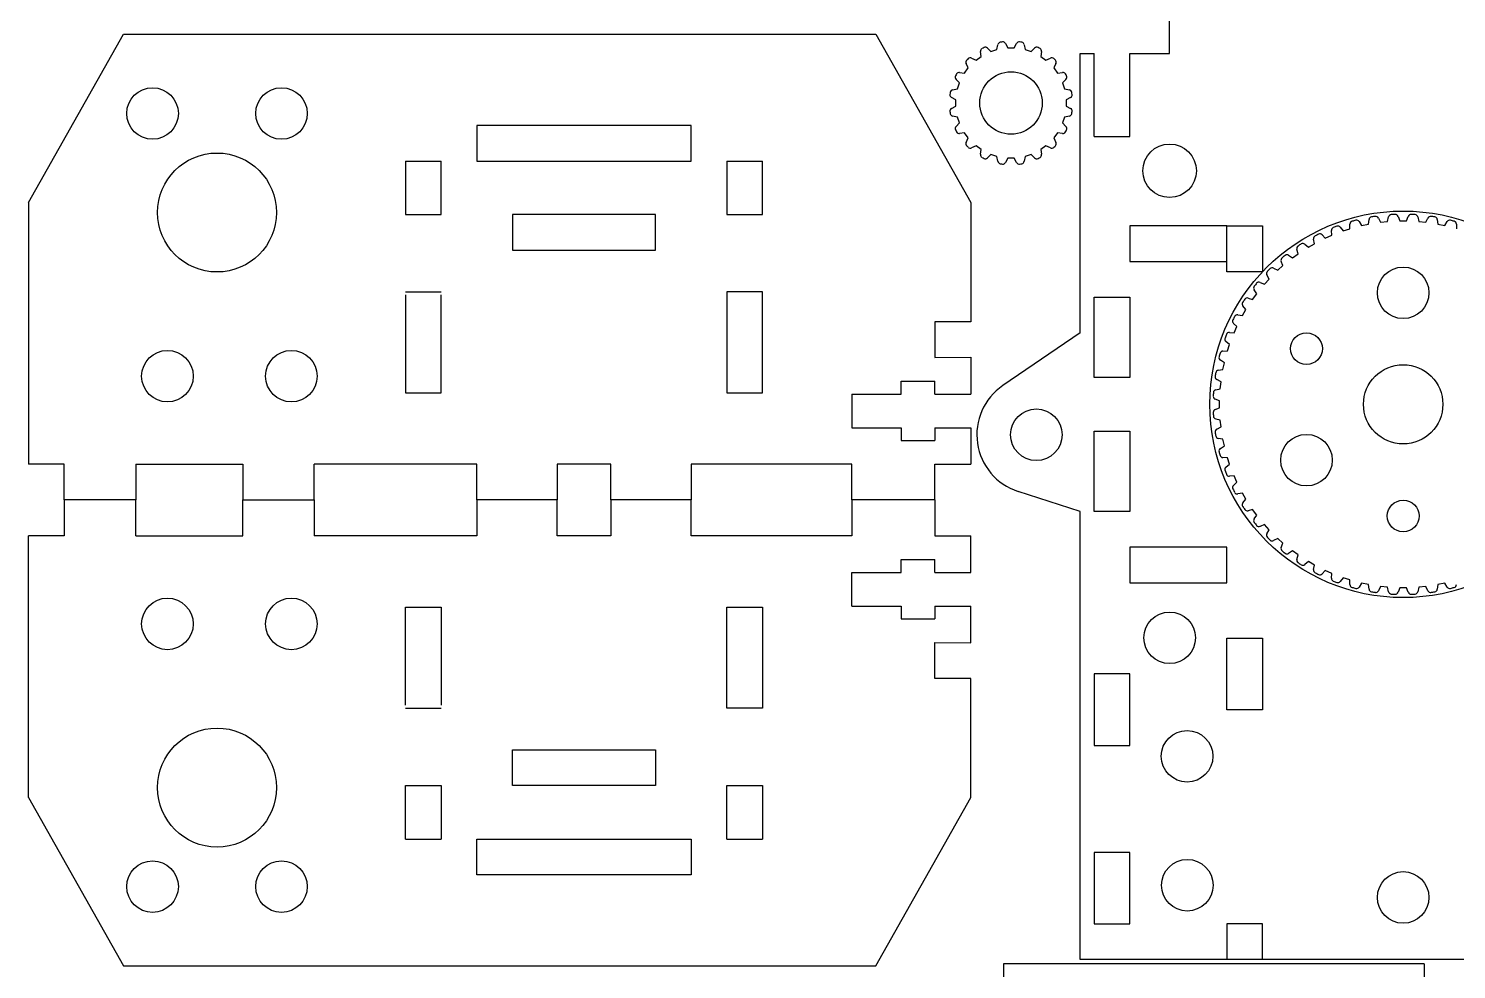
# Model space of a CAD drawing. Extents: x 0 to 9291, y 0 to 595.
# Drawn here: x 91.6 to 235.6, y 364.3 to 459.3 of the extents above; entities that cross this region are included whole.
import ezdxf

# ---------------------------------------------------------------- set-up
doc = ezdxf.new("R2010")
doc.units = 0
doc.layers.add('FINAL', color=8, linetype='CONTINUOUS')

msp = doc.modelspace()

# ---------------------------------------------------------------- linework, layer by layer
at = {"layer": 'FINAL', "linetype": 'CONTINUOUS'}
for p, q in [((206.63, 456.75), (206.63, 460.35)), ((91.57, 441.7), (101.13, 458.7)), ((101.13, 458.7), (177, 458.7)), ((177, 458.7), (186.57, 441.7)), ((187.11, 456.06), (187.62, 456.44)), ((187.62, 456.44), (187.55, 456.93)), ((188.25, 457.29), (188.61, 456.94)), ((188.61, 456.94), (189.22, 457.14)), ((189.22, 457.14), (189.31, 457.63)), ((190.08, 457.75), (190.32, 457.31)), ((190.32, 457.31), (190.95, 457.31)), ((190.95, 457.31), (191.19, 457.75)), ((191.97, 457.63), (192.05, 457.14)), ((192.05, 457.14), (192.66, 456.94)), ((192.66, 456.94), (193.02, 457.29)), ((193.72, 456.93), (193.65, 456.44)), ((193.65, 456.44), (194.16, 456.06)), ((197.61, 428.55), (197.61, 456.75)), ((197.61, 456.75), (199.03, 456.75)), ((199.03, 448.35), (199.03, 456.75)), ((202.63, 448.35), (202.63, 456.75)), ((202.63, 456.75), (206.63, 456.75)), ((185.95, 454.76), (186.32, 455.28)), ((186.32, 455.28), (186.1, 455.73)), ((186.66, 456.28), (187.11, 456.06)), ((194.16, 456.06), (194.61, 456.28)), ((195.17, 455.73), (194.95, 455.28)), ((194.95, 455.28), (195.32, 454.76)), ((185.44, 453.77), (185.1, 454.13)), ((185.25, 453.17), (185.44, 453.77)), ((185.45, 454.83), (185.95, 454.76)), ((195.32, 454.76), (195.82, 454.83)), ((196.17, 454.13), (195.83, 453.77)), ((195.83, 453.77), (196.02, 453.17)), ((185.07, 452.07), (184.63, 452.3)), ((184.75, 453.08), (185.25, 453.17)), ((196.02, 453.17), (196.52, 453.08)), ((196.64, 452.3), (196.2, 452.07)), ((184.63, 451.2), (185.07, 451.43)), ((185.07, 451.43), (185.07, 452.07)), ((196.2, 452.07), (196.2, 451.43)), ((196.2, 451.43), (196.64, 451.2)), ((158.37, 449.49), (136.77, 449.49)), ((136.77, 449.49), (136.77, 445.89)), ((158.37, 445.89), (158.37, 449.49)), ((185.25, 450.33), (184.75, 450.42)), ((185.1, 449.37), (185.44, 449.73)), ((185.44, 449.73), (185.25, 450.33)), ((196.02, 450.33), (195.83, 449.73)), ((195.83, 449.73), (196.17, 449.37)), ((196.52, 450.42), (196.02, 450.33)), ((185.95, 448.74), (185.45, 448.67)), ((186.32, 448.22), (185.95, 448.74)), ((186.1, 447.77), (186.32, 448.22)), ((195.32, 448.74), (194.95, 448.22)), ((194.95, 448.22), (195.17, 447.77)), ((195.82, 448.67), (195.32, 448.74)), ((199.03, 448.35), (202.63, 448.35)), ((187.11, 447.44), (186.66, 447.22)), ((187.62, 447.06), (187.11, 447.44)), ((187.55, 446.57), (187.62, 447.06)), ((188.61, 446.56), (188.25, 446.21)), ((189.22, 446.36), (188.61, 446.56)), ((189.31, 445.87), (189.22, 446.36)), ((192.05, 446.36), (191.97, 445.87)), ((192.66, 446.56), (192.05, 446.36)), ((193.02, 446.21), (192.66, 446.56)), ((194.16, 447.44), (193.65, 447.06)), ((193.65, 447.06), (193.72, 446.57)), ((194.61, 447.22), (194.16, 447.44)), ((129.57, 445.89), (129.57, 440.5)), ((129.57, 445.89), (133.17, 445.89)), ((133.17, 440.5), (133.17, 445.89)), ((136.77, 445.89), (158.37, 445.89)), ((161.97, 445.89), (165.57, 445.89)), ((161.97, 445.89), (161.97, 440.5)), ((165.57, 440.5), (165.57, 445.89)), ((190.32, 446.19), (190.08, 445.75)), ((190.95, 446.19), (190.32, 446.19)), ((191.19, 445.75), (190.95, 446.19)), ((91.57, 441.7), (91.57, 415.3)), ((186.57, 441.7), (186.57, 429.68)), ((129.57, 440.5), (133.17, 440.5)), ((154.77, 440.5), (140.37, 440.5)), ((140.37, 440.5), (140.37, 436.9)), ((154.77, 436.9), (154.77, 440.5)), ((161.97, 440.5), (165.57, 440.5)), ((212.39, 439.35), (202.63, 439.35)), ((202.63, 439.35), (202.63, 435.75)), ((212.39, 435.75), (212.39, 439.35)), ((212.39, 434.72), (212.39, 439.35)), ((212.39, 435.75), (212.39, 439.35)), ((212.39, 439.35), (215.99, 439.35)), ((215.99, 439.35), (215.99, 434.72)), ((223.84, 439.22), (224.13, 438.84)), ((224.79, 439.06), (224.81, 439.53)), ((225.74, 439.78), (225.99, 439.38)), ((225.99, 439.38), (226.67, 439.53)), ((226.67, 439.53), (226.74, 439.99)), ((227.69, 440.14), (227.9, 439.72)), ((227.9, 439.72), (228.59, 439.79)), ((228.59, 439.79), (228.71, 440.25)), ((229.67, 440.3), (229.83, 439.86)), ((229.83, 439.86), (230.53, 439.86)), ((230.53, 439.86), (230.69, 440.3)), ((231.65, 440.25), (231.77, 439.79)), ((231.77, 439.79), (232.46, 439.72)), ((232.46, 439.72), (232.67, 440.14)), ((233.62, 439.99), (233.69, 439.53)), ((233.69, 439.53), (234.37, 439.38)), ((234.37, 439.38), (234.62, 439.78)), ((235.55, 439.53), (235.57, 439.06)), ((221.23, 437.55), (221.15, 438.02)), ((222, 438.45), (222.33, 438.12)), ((222.33, 438.12), (222.97, 438.4)), ((222.97, 438.4), (222.94, 438.87)), ((224.13, 438.84), (224.79, 439.06)), ((140.37, 436.9), (154.77, 436.9)), ((218.63, 436.38), (219.02, 436.12)), ((219.02, 436.12), (219.58, 436.53)), ((219.58, 436.53), (219.45, 436.98)), ((220.26, 437.51), (220.62, 437.2)), ((220.62, 437.2), (221.23, 437.55)), ((202.63, 435.75), (212.39, 435.75)), ((217.12, 435.09), (217.53, 434.87)), ((217.53, 434.87), (218.05, 435.34)), ((218.05, 435.34), (217.88, 435.77)), ((215.99, 434.72), (212.39, 434.72)), ((215.75, 433.65), (216.19, 433.47)), ((216.19, 433.47), (216.66, 433.99)), ((216.66, 433.99), (216.44, 434.41)), ((129.57, 432.7), (133.17, 432.7)), ((129.57, 432.39), (129.57, 422.5)), ((133.17, 422.5), (133.17, 432.39)), ((161.97, 432.7), (161.97, 422.5)), ((165.57, 432.7), (161.97, 432.7)), ((165.57, 422.5), (165.57, 432.7)), ((199.03, 424.05), (199.03, 432.15)), ((199.03, 432.15), (202.63, 432.15)), ((202.63, 432.15), (202.63, 424.05)), ((214.55, 432.07), (215, 431.94)), ((215, 431.94), (215.41, 432.51)), ((215.41, 432.51), (215.15, 432.9)), ((213.97, 430.3), (214.32, 430.91)), ((214.32, 430.91), (214.02, 431.27)), ((182.97, 429.68), (182.97, 426.08)), ((186.57, 429.68), (182.97, 429.68)), ((213.41, 429.2), (213.07, 429.52)), ((213.13, 428.56), (213.41, 429.2)), ((213.51, 430.38), (213.97, 430.3)), ((197.61, 428.55), (189.81, 423.24)), ((212.68, 427.4), (212.31, 427.69)), ((212.66, 428.59), (213.13, 428.56)), ((212, 426.72), (212.47, 426.74)), ((212.47, 426.74), (212.68, 427.4)), ((182.97, 426.08), (186.57, 426.1)), ((186.57, 426.1), (186.57, 422.39)), ((211.53, 424.79), (212, 424.85)), ((212.15, 425.54), (211.75, 425.79)), ((212, 424.85), (212.15, 425.54)), ((179.57, 423.69), (182.97, 423.69)), ((179.57, 422.39), (179.57, 423.69)), ((182.97, 422.39), (182.97, 423.69)), ((202.63, 424.05), (199.03, 424.05)), ((211.81, 423.63), (211.38, 423.84)), ((211.73, 422.93), (211.81, 423.63)), ((129.57, 422.5), (133.17, 422.5)), ((161.97, 422.5), (165.57, 422.5)), ((174.57, 422.39), (179.57, 422.39)), ((174.57, 422.39), (174.57, 418.99)), ((182.97, 422.39), (186.57, 422.39)), ((211.28, 422.82), (211.73, 422.93)), ((211.67, 421.7), (211.23, 421.86)), ((211.23, 420.84), (211.67, 421)), ((211.67, 421), (211.67, 421.7)), ((211.73, 419.76), (211.28, 419.87)), ((211.38, 418.86), (211.81, 419.07)), ((211.81, 419.07), (211.73, 419.76)), ((174.57, 418.99), (179.57, 418.99)), ((179.57, 418.99), (179.57, 417.69)), ((179.57, 417.69), (182.97, 417.69)), ((182.97, 418.99), (186.57, 418.99)), ((182.97, 418.99), (182.97, 417.69)), ((186.57, 418.99), (186.57, 415.3)), ((199.03, 410.55), (199.03, 418.64)), ((199.03, 418.64), (202.63, 418.64)), ((202.63, 418.64), (202.63, 410.55)), ((212, 417.84), (211.53, 417.91)), ((212.15, 417.16), (212, 417.84)), ((211.75, 416.91), (212.15, 417.16)), ((95.17, 415.3), (91.57, 415.3)), ((95.17, 411.7), (95.17, 415.3)), ((102.37, 415.3), (113.17, 415.3)), ((102.37, 415.3), (102.37, 411.7)), ((113.17, 415.3), (113.17, 411.7)), ((136.77, 415.3), (120.37, 415.3)), ((120.37, 411.7), (120.37, 415.3)), ((136.77, 411.7), (136.77, 415.3)), ((150.27, 415.3), (144.86, 415.3)), ((144.86, 415.3), (144.86, 411.7)), ((150.27, 411.7), (150.27, 415.3)), ((174.57, 415.3), (158.37, 415.3)), ((158.37, 415.3), (158.37, 411.7)), ((174.57, 411.7), (174.57, 415.3)), ((182.97, 415.3), (186.57, 415.3)), ((182.97, 411.7), (182.97, 415.3)), ((212.47, 415.96), (212, 415.98)), ((212.31, 415.01), (212.68, 415.3)), ((212.68, 415.3), (212.47, 415.96)), ((213.13, 414.14), (212.66, 414.1)), ((213.07, 413.17), (213.41, 413.5)), ((213.41, 413.5), (213.13, 414.14)), ((197.61, 410.55), (191.35, 412.57)), ((213.97, 412.39), (213.51, 412.31)), ((214.32, 411.79), (213.97, 412.39)), ((102.37, 411.7), (95.17, 411.7)), ((102.37, 411.7), (95.17, 411.7)), ((95.17, 411.7), (95.17, 408.1)), ((102.37, 408.1), (102.37, 411.7)), ((113.17, 411.7), (120.37, 411.7)), ((113.17, 411.7), (120.37, 411.7)), ((113.17, 408.1), (113.17, 411.7)), ((120.37, 411.7), (120.37, 408.1)), ((144.86, 411.7), (136.77, 411.7)), ((144.86, 411.7), (136.77, 411.7)), ((136.77, 411.7), (136.77, 408.1)), ((144.86, 408.1), (144.86, 411.7)), ((158.37, 411.7), (150.27, 411.7)), ((158.37, 411.7), (150.27, 411.7)), ((150.27, 411.7), (150.27, 408.1)), ((158.37, 408.1), (158.37, 411.7)), ((182.97, 411.7), (174.57, 411.7)), ((182.97, 411.7), (174.57, 411.7)), ((174.57, 411.7), (174.57, 408.1)), ((182.97, 411.7), (182.97, 408.1)), ((197.61, 365.35), (197.61, 410.55)), ((202.63, 410.55), (199.03, 410.55)), ((214.02, 411.43), (214.32, 411.79)), ((215, 410.75), (214.55, 410.62)), ((215.41, 410.18), (215, 410.75)), ((215.15, 409.79), (215.41, 410.18)), ((216.19, 409.22), (215.75, 409.04)), ((216.66, 408.7), (216.19, 409.22)), ((91.57, 381.7), (91.57, 408.1)), ((95.17, 408.1), (91.57, 408.1)), ((102.37, 408.1), (113.17, 408.1)), ((136.77, 408.1), (120.37, 408.1)), ((150.27, 408.1), (144.86, 408.1)), ((174.57, 408.1), (158.37, 408.1)), ((182.97, 408.1), (186.57, 408.1)), ((186.57, 404.4), (186.57, 408.1)), ((216.44, 408.29), (216.66, 408.7)), ((217.53, 407.83), (217.12, 407.6)), ((218.05, 407.36), (217.53, 407.83)), ((202.63, 406.95), (202.63, 403.35)), ((212.39, 406.95), (202.63, 406.95)), ((212.39, 403.35), (212.39, 406.95)), ((217.88, 406.92), (218.05, 407.36)), ((219.02, 406.58), (218.63, 406.31)), ((219.58, 406.17), (219.02, 406.58)), ((219.45, 405.71), (219.58, 406.17)), ((179.57, 404.4), (179.57, 405.7)), ((179.57, 405.7), (182.97, 405.7)), ((182.97, 404.4), (182.97, 405.7)), ((220.62, 405.49), (220.26, 405.19)), ((221.23, 405.14), (220.62, 405.49)), ((221.15, 404.68), (221.23, 405.14)), ((174.57, 401), (174.57, 404.4)), ((174.57, 404.4), (179.57, 404.4)), ((182.97, 404.4), (186.57, 404.4)), ((202.63, 403.35), (212.39, 403.35)), ((222.33, 404.58), (222, 404.24)), ((222.97, 404.3), (222.33, 404.58)), ((222.94, 403.83), (222.97, 404.3)), ((224.13, 403.85), (223.84, 403.48)), ((224.79, 403.64), (224.13, 403.85)), ((224.81, 403.16), (224.79, 403.64)), ((225.99, 403.31), (225.74, 402.91)), ((226.67, 403.17), (225.99, 403.31)), ((226.74, 402.7), (226.67, 403.17)), ((233.69, 403.17), (233.62, 402.7)), ((234.37, 403.31), (233.69, 403.17)), ((234.62, 402.91), (234.37, 403.31)), ((227.9, 402.98), (227.69, 402.55)), ((228.59, 402.9), (227.9, 402.98)), ((228.71, 402.44), (228.59, 402.9)), ((229.83, 402.84), (229.67, 402.39)), ((230.53, 402.84), (229.83, 402.84)), ((230.69, 402.39), (230.53, 402.84)), ((231.77, 402.9), (231.65, 402.44)), ((232.46, 402.98), (231.77, 402.9)), ((232.67, 402.55), (232.46, 402.98)), ((129.57, 391), (129.57, 400.9)), ((129.57, 400.9), (133.17, 400.9)), ((133.17, 400.9), (133.17, 391)), ((161.97, 390.69), (161.97, 400.9)), ((161.97, 400.9), (165.57, 400.9)), ((165.57, 400.9), (165.57, 390.69)), ((174.57, 401), (179.57, 401)), ((179.57, 401), (179.57, 399.7)), ((182.97, 401), (186.57, 401)), ((182.97, 401), (182.97, 399.7)), ((186.57, 397.3), (186.57, 401)), ((179.57, 399.7), (182.97, 399.7)), ((212.39, 390.55), (212.39, 397.75)), ((212.39, 397.75), (215.99, 397.75)), ((215.99, 397.75), (215.99, 390.55)), ((182.97, 397.31), (186.57, 397.3)), ((182.97, 393.71), (182.97, 397.31)), ((186.57, 393.71), (182.97, 393.71)), ((186.57, 381.7), (186.57, 393.71)), ((199.03, 394.15), (199.03, 386.95)), ((202.63, 394.15), (199.03, 394.15)), ((202.63, 386.95), (202.63, 394.15)), ((129.57, 390.69), (133.17, 390.69)), ((165.57, 390.69), (161.97, 390.69)), ((215.99, 390.55), (212.39, 390.55)), ((140.37, 386.49), (154.77, 386.49)), ((140.37, 382.89), (140.37, 386.49)), ((154.77, 386.49), (154.77, 382.89)), ((199.03, 386.95), (202.63, 386.95)), ((91.57, 381.7), (101.13, 364.7)), ((129.57, 377.5), (129.57, 382.89)), ((129.57, 382.89), (133.17, 382.89)), ((133.17, 382.89), (133.17, 377.5)), ((154.77, 382.89), (140.37, 382.89)), ((161.97, 377.5), (161.97, 382.89)), ((161.97, 382.89), (165.57, 382.89)), ((165.57, 382.89), (165.57, 377.5)), ((177, 364.7), (186.57, 381.7)), ((129.57, 377.5), (133.17, 377.5)), ((136.77, 377.5), (158.37, 377.5)), ((136.77, 373.9), (136.77, 377.5)), ((158.37, 377.5), (158.37, 373.9)), ((161.97, 377.5), (165.57, 377.5)), ((202.63, 376.15), (199.03, 376.15)), ((199.03, 376.15), (199.03, 368.95)), ((202.63, 368.95), (202.63, 376.15)), ((158.37, 373.9), (136.77, 373.9)), ((199.03, 368.95), (202.63, 368.95)), ((212.39, 368.95), (212.39, 365.35)), ((215.99, 368.95), (212.39, 368.95)), ((215.99, 365.35), (215.99, 368.95)), ((101.13, 364.7), (177, 364.7)), ((189.88, 364.9), (189.88, 320.4)), ((232.28, 364.9), (189.88, 364.9)), ((262.76, 365.35), (197.61, 365.35)), ((232.28, 364.9), (232.28, 361.3))]:
    msp.add_line(p, q, dxfattribs=at)
for centre, radius in [((190.64, 451.75), 3.15), ((104.07, 450.69), 2.6), ((117.07, 450.69), 2.6), ((110.57, 440.7), 6), ((206.63, 444.91), 2.7), ((230.18, 421.35), 19.5), ((230.18, 432.6), 2.6), ((220.43, 426.97), 1.6), ((105.57, 424.19), 2.6), ((118.07, 424.19), 2.6), ((230.18, 421.35), 4), ((193.19, 418.28), 2.6), ((220.43, 415.72), 2.6), ((230.18, 410.09), 1.6), ((105.57, 399.2), 2.6), ((118.07, 399.2), 2.6), ((206.63, 397.8), 2.6), ((110.57, 382.69), 6), ((208.39, 385.85), 2.6), ((104.07, 372.7), 2.6), ((117.07, 372.7), 2.6), ((208.41, 372.84), 2.6), ((230.18, 371.61), 2.6)]:
    msp.add_circle(centre, radius, dxfattribs=at)
for centre, radius, start, end in [((189.61, 457.58), 0.305, 100.0227, 170), ((190.64, 451.75), 6.22, 97.9773, 100.0227), ((189.81, 457.61), 0.305, 28, 97.9773), ((191.46, 457.61), 0.305, 82.0227, 152), ((190.64, 451.75), 6.22, 79.9773, 82.0227), ((191.67, 457.58), 0.305, 10, 79.9773), ((187.85, 456.97), 0.305, 118.0227, 188), ((190.64, 451.75), 6.22, 115.9773, 118.0227), ((188.04, 457.07), 0.305, 46, 115.9773), ((193.23, 457.07), 0.305, 64.0227, 134), ((190.64, 451.75), 6.22, 61.9773, 64.0227), ((193.42, 456.97), 0.305, 352, 61.9773), ((186.38, 455.86), 0.305, 136.0227, 206), ((190.64, 451.75), 6.22, 133.9773, 136.0227), ((186.53, 456.01), 0.305, 64, 133.9773), ((194.74, 456.01), 0.305, 46.0227, 116), ((190.64, 451.75), 6.22, 43.9773, 46.0227), ((194.89, 455.86), 0.305, 334, 43.9773), ((185.31, 454.34), 0.305, 154.0227, 224), ((190.64, 451.75), 6.22, 151.9773, 154.0227), ((185.41, 454.53), 0.305, 82, 151.9773), ((195.86, 454.53), 0.305, 28.0227, 98), ((190.64, 451.75), 6.22, 25.9773, 28.0227), ((195.96, 454.34), 0.305, 316, 25.9773), ((190.64, 451.75), 6.22, 169.9773, 172.0227), ((184.77, 452.57), 0.305, 172.0227, 242), ((184.81, 452.78), 0.305, 100, 169.9773), ((196.46, 452.78), 0.305, 10.0227, 80), ((196.5, 452.57), 0.305, 298, 7.9773), ((190.64, 451.75), 6.22, 7.9773, 10.0227), ((184.77, 450.93), 0.305, 118, 187.9773), ((190.64, 451.75), 6.22, 187.9773, 190.0227), ((196.5, 450.93), 0.305, 352.0227, 62), ((190.64, 451.75), 6.22, 349.9773, 352.0227), ((184.81, 450.72), 0.305, 190.0227, 260), ((185.31, 449.16), 0.305, 136, 205.9773), ((195.96, 449.16), 0.305, 334.0227, 44), ((196.46, 450.72), 0.305, 280, 349.9773), ((190.64, 451.75), 6.22, 205.9773, 208.0227), ((185.41, 448.97), 0.305, 208.0227, 278), ((195.86, 448.97), 0.305, 262, 331.9773), ((190.64, 451.75), 6.22, 331.9773, 334.0227), ((186.38, 447.64), 0.305, 154, 223.9773), ((190.64, 451.75), 6.22, 223.9773, 226.0227), ((186.53, 447.49), 0.305, 226.0227, 296), ((187.85, 446.53), 0.305, 172, 241.9773), ((193.42, 446.53), 0.305, 298.0227, 8), ((194.74, 447.49), 0.305, 244, 313.9773), ((190.64, 451.75), 6.22, 313.9773, 316.0227), ((194.89, 447.64), 0.305, 316.0227, 26), ((190.64, 451.75), 6.22, 241.9773, 244.0227), ((188.04, 446.43), 0.305, 244.0227, 314), ((189.61, 445.92), 0.305, 190, 259.9773), ((190.64, 451.75), 6.22, 259.9773, 262.0227), ((189.81, 445.89), 0.305, 262.0227, 332), ((191.46, 445.89), 0.305, 208, 277.9773), ((190.64, 451.75), 6.22, 277.9773, 280.0227), ((191.67, 445.92), 0.305, 280.0227, 350), ((193.23, 446.43), 0.305, 226, 295.9773), ((190.64, 451.75), 6.22, 295.9773, 298.0227), ((223.24, 438.89), 0.305, 111.5791, 184), ((230.18, 421.35), 19.17, 110.4209, 111.5791), ((223.6, 439.03), 0.305, 38, 110.4209), ((225.11, 439.52), 0.305, 105.5791, 178), ((230.18, 421.35), 19.17, 104.4209, 105.5791), ((225.48, 439.62), 0.305, 32, 104.4209), ((227.04, 439.95), 0.305, 99.5791, 172), ((230.18, 421.35), 19.17, 98.4209, 99.5791), ((227.42, 440.01), 0.305, 26, 98.4209), ((229, 440.18), 0.305, 93.5791, 166), ((230.18, 421.35), 19.17, 92.4209, 93.5791), ((229.38, 440.2), 0.305, 20, 92.4209), ((230.98, 440.2), 0.305, 87.5791, 160), ((230.18, 421.35), 19.17, 86.4209, 87.5791), ((231.36, 440.18), 0.305, 14, 86.4209), ((232.94, 440.01), 0.305, 81.5791, 154), ((230.18, 421.35), 19.17, 80.4209, 81.5791), ((233.32, 439.95), 0.305, 8, 80.4209), ((234.88, 439.62), 0.305, 75.5791, 148), ((230.18, 421.35), 19.17, 74.4209, 75.5791), ((235.25, 439.52), 0.305, 2, 74.4209), ((221.45, 438.07), 0.305, 117.5791, 190), ((230.18, 421.35), 19.17, 116.4209, 117.5791), ((221.78, 438.24), 0.305, 44, 116.4209), ((230.18, 421.35), 19.17, 128.4209, 129.5791), ((218.46, 436.13), 0.305, 56, 128.4209), ((219.75, 437.07), 0.305, 123.5791, 196), ((230.18, 421.35), 19.17, 122.4209, 123.5791), ((220.06, 437.27), 0.305, 50, 122.4209), ((230.18, 421.35), 19.17, 134.4209, 135.5791), ((216.97, 434.82), 0.305, 62, 134.4209), ((218.16, 435.89), 0.305, 129.5791, 202), ((230.18, 421.35), 19.17, 140.4209, 141.5791), ((215.64, 433.37), 0.305, 68, 140.4209), ((216.71, 434.55), 0.305, 135.5791, 208), ((214.46, 431.78), 0.305, 74, 146.4209), ((215.4, 433.07), 0.305, 141.5791, 214), ((214.25, 431.46), 0.305, 147.5791, 220), ((230.18, 421.35), 19.17, 146.4209, 147.5791), ((213.28, 429.74), 0.305, 153.5791, 226), ((230.18, 421.35), 19.17, 152.4209, 153.5791), ((213.46, 430.08), 0.305, 80, 152.4209), ((212.5, 427.93), 0.305, 159.5791, 232), ((230.18, 421.35), 19.17, 158.4209, 159.5791), ((212.64, 428.29), 0.305, 86, 158.4209), ((230.18, 421.35), 19.17, 164.4209, 165.5791), ((212.01, 426.41), 0.305, 92, 164.4209), ((211.58, 424.49), 0.305, 98, 170.4209), ((211.91, 426.05), 0.305, 165.5791, 238), ((211.52, 424.11), 0.305, 171.5791, 244), ((230.18, 421.35), 19.17, 170.4209, 171.5791), ((193.19, 418.28), 6, 124.2822, 252.1636), ((230.18, 421.35), 19.17, 176.4209, 177.5791), ((211.33, 422.14), 0.305, 177.5791, 250), ((211.35, 422.53), 0.305, 104, 176.4209), ((211.33, 420.55), 0.305, 110, 182.4209), ((230.18, 421.35), 19.17, 182.4209, 183.5791), ((211.35, 420.17), 0.305, 183.5791, 256), ((211.52, 418.58), 0.305, 116, 188.4209), ((230.18, 421.35), 19.17, 188.4209, 189.5791), ((211.58, 418.21), 0.305, 189.5791, 262), ((211.91, 416.65), 0.305, 122, 194.4209), ((230.18, 421.35), 19.17, 194.4209, 195.5791), ((212.01, 416.28), 0.305, 195.5791, 268), ((212.5, 414.76), 0.305, 128, 200.4209), ((230.18, 421.35), 19.17, 200.4209, 201.5791), ((212.64, 414.41), 0.305, 201.5791, 274), ((213.28, 412.95), 0.305, 134, 206.4209), ((230.18, 421.35), 19.17, 206.4209, 207.5791), ((213.46, 412.61), 0.305, 207.5791, 280), ((214.25, 411.23), 0.305, 140, 212.4209), ((230.18, 421.35), 19.17, 212.4209, 213.5791), ((214.46, 410.91), 0.305, 213.5791, 286), ((215.4, 409.62), 0.305, 146, 218.4209), ((230.18, 421.35), 19.17, 218.4209, 219.5791), ((215.64, 409.33), 0.305, 219.5791, 292), ((216.71, 408.14), 0.305, 152, 224.4209), ((230.18, 421.35), 19.17, 224.4209, 225.5791), ((216.97, 407.87), 0.305, 225.5791, 298), ((218.16, 406.81), 0.305, 158, 230.4209), ((230.18, 421.35), 19.17, 230.4209, 231.5791), ((218.46, 406.57), 0.305, 231.5791, 304), ((219.75, 405.63), 0.305, 164, 236.4209), ((230.18, 421.35), 19.17, 236.4209, 237.5791), ((220.06, 405.42), 0.305, 237.5791, 310), ((221.45, 404.63), 0.305, 170, 242.4209), ((230.18, 421.35), 19.17, 242.4209, 243.5791), ((221.78, 404.45), 0.305, 243.5791, 316), ((223.24, 403.8), 0.305, 176, 248.4209), ((230.18, 421.35), 19.17, 248.4209, 249.5791), ((223.6, 403.67), 0.305, 249.5791, 322), ((225.11, 403.17), 0.305, 182, 254.4209), ((235.25, 403.17), 0.305, 285.5791, 358), ((230.18, 421.35), 19.17, 254.4209, 255.5791), ((225.48, 403.08), 0.305, 255.5791, 328), ((227.04, 402.74), 0.305, 188, 260.4209), ((230.18, 421.35), 19.17, 260.4209, 261.5791), ((227.42, 402.68), 0.305, 261.5791, 334), ((229, 402.52), 0.305, 194, 266.4209), ((230.18, 421.35), 19.17, 266.4209, 267.5791), ((229.38, 402.5), 0.305, 267.5791, 340), ((230.98, 402.5), 0.305, 200, 272.4209), ((230.18, 421.35), 19.17, 272.4209, 273.5791), ((231.36, 402.52), 0.305, 273.5791, 346), ((232.94, 402.68), 0.305, 206, 278.4209), ((230.18, 421.35), 19.17, 278.4209, 279.5791), ((233.32, 402.74), 0.305, 279.5791, 352), ((234.88, 403.08), 0.305, 212, 284.4209), ((230.18, 421.35), 19.17, 284.4209, 285.5791)]:
    msp.add_arc(centre, radius, start, end, dxfattribs=at)

doc.saveas('drawing.dxf')
